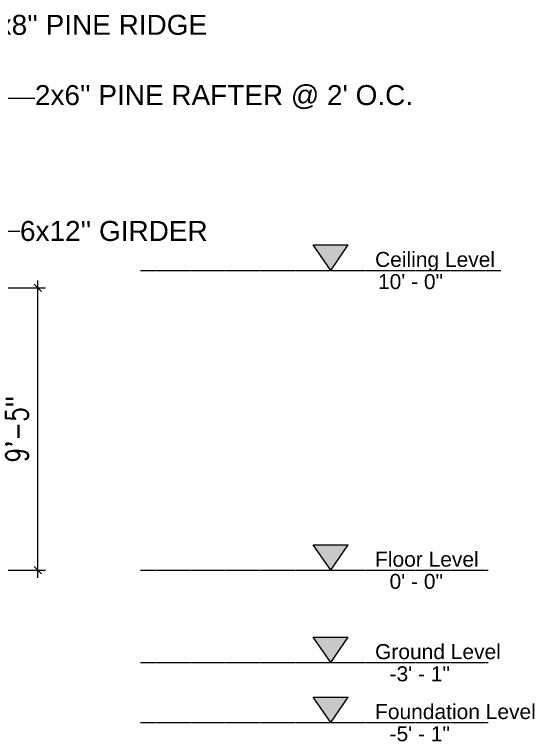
# Model space of a CAD drawing. Header units: inches. Extents: x -562 to 8953, y -6490 to -2066.
# Drawn here: x 2343.4 to 2547.3, y -4230.4 to -3939.4 of the extents above; entities that cross this region are included whole.
import ezdxf
from ezdxf import colors
from ezdxf.entities.mleader import LeaderData, LeaderLine
from ezdxf.math import Vec2, Vec3

# ---------------------------------------------------------------- set-up
doc = ezdxf.new("R2010")
doc.units = ezdxf.units.IN
doc.header["$MEASUREMENT"] = 0
doc.linetypes.add('Grid Line 1_2_', pattern=[0.875, 0.5, -0.125, 0.125, -0.125])
doc.layers.add('A-FLOR-LEVL', color=18, linetype='Continuous', lineweight=9)
doc.styles.add('Arch-Dim', font='romans.shx', dxfattribs={"width": 0.75})
doc.styles.add('Arial', font='arial.ttf', dxfattribs={"height": 6})
doc.dimstyles.new('Aec-Arch-I-48', dxfattribs={"dimscale": 48, "dimtxt": 0.1875, "dimasz": 0.0625, "dimexe": 0.0625, "dimexo": 0.25, "dimgap": 0.0625, "dimtad": 1, "dimdec": 1, "dimzin": 3, "dimdsep": 46, "dimlunit": 4, "dimtxsty": 'Arch-Dim', "dimblk": 'ARCHTICK', "dimcen": 0.09375, "dimdle": 0.0625, "dimclrd": 1, "dimclre": 1, "dimclrt": 1, "dimazin": 2, "dimtfac": 1, "dimtdec": 1, "dimtix": 1, "dimtmove": 1, "dimatfit": 2, "dimfxl": 1, "dimtolj": 1, "dimtzin": 0, "dimlwd": 5, "dimlwe": 5, "dimarcsym": 0})

# ---------------------------------------------------------------- blocks, each defined once
blk = doc.blocks.new('_ArchTick')
at = {"color": 0, "linetype": 'ByBlock', "lineweight": 100, "const_width": 0.15}
blk.add_lwpolyline([(-0.5, -0.5), (0.5, 0.5)], dxfattribs=at)
blk = doc.blocks.new('*D235')
at = {"color": 1, "linetype": 'Continuous', "lineweight": 5, "transparency": 16777216}
for p, q in [((2352.68, -4164.87), (2352.68, -4045.87)), ((2322.45, -4048.87), (2355.68, -4048.87)), ((2322.45, -4161.87), (2355.68, -4161.87))]:
    blk.add_line(p, q, dxfattribs=at)
at = {"layer": 'Defpoints', "color": 0, "transparency": 16777216}
for p in [(2310.45, -4048.87), (2352.68, -4048.87), (2310.45, -4161.87)]:
    blk.add_point(p, dxfattribs=at)
at = {"color": 1, "lineweight": 5, "transparency": 16777216, "xscale": 3, "yscale": 3, "zscale": 3}
for p, rotation in [((2352.68, -4048.87), 90), ((2352.68, -4161.87), 270)]:
    blk.add_blockref('_ArchTick', p, dxfattribs=dict(at, rotation=rotation))
at = {"color": 1, "transparency": 16777216, "insert": (2344.32, -4105.37), "char_height": 9, "attachment_point": 5, "rotation": 90, "style": 'Arch-Dim'}
blk.add_mtext('\\A1;9\'-5"', dxfattribs=at)

msp = doc.modelspace()

# ---------------------------------------------------------------- hatches: boundary and pattern name
h = msp.add_hatch(color=256)
h.dxf.hatch_style = 1
h.paths.add_polyline_path([(2469.84, -4041.87), (2476.84, -4031.68), (2462.84, -4031.68)])
h = msp.add_hatch(color=256)
h.dxf.hatch_style = 1
h.paths.add_polyline_path([(2469.84, -4161.87), (2476.84, -4151.68), (2462.84, -4151.68)])
h = msp.add_hatch(color=256)
h.dxf.hatch_style = 1
h.paths.add_polyline_path([(2469.84, -4198.87), (2476.84, -4188.68), (2462.84, -4188.68)])
h = msp.add_hatch(color=256)
h.dxf.hatch_style = 1
h.paths.add_polyline_path([(2469.84, -4222.87), (2476.84, -4212.68), (2462.84, -4212.68)])

# ---------------------------------------------------------------- linework, layer by layer
for p, q in [((2462.84, -4031.68), (2476.84, -4031.68)), ((2469.84, -4041.87), (2462.84, -4031.68)), ((2469.84, -4041.87), (2476.84, -4031.68)), ((2462.84, -4151.68), (2476.84, -4151.68)), ((2469.84, -4161.87), (2462.84, -4151.68)), ((2469.84, -4161.87), (2476.84, -4151.68)), ((2462.84, -4188.68), (2476.84, -4188.68)), ((2469.84, -4198.87), (2462.84, -4188.68)), ((2469.84, -4198.87), (2476.84, -4188.68)), ((2462.84, -4212.68), (2476.84, -4212.68)), ((2469.84, -4222.87), (2462.84, -4212.68)), ((2469.84, -4222.87), (2476.84, -4212.68))]:
    msp.add_line(p, q)
at = {"layer": 'A-FLOR-LEVL', "linetype": 'Grid Line 1_2_'}
for p, q in [((2393.8, -4041.87), (2537.84, -4041.87)), ((2393.8, -4161.87), (2532.84, -4161.87)), ((2393.8, -4198.87), (2532.84, -4198.87)), ((2393.8, -4222.87), (2532.84, -4222.87))]:
    msp.add_line(p, q, dxfattribs=at)

# ---------------------------------------------------------------- texts
at = {"layer": 'A-FLOR-LEVL', "char_height": 6, "attachment_point": 1, "style": 'Arial'}
for s, insert, width in [('Ceiling Level', (2487.56, -4034.47), 49.1055), ('10\' - 0"', (2488.73, -4043.35), 31.512), ('Floor Level', (2487.56, -4154.47), 49.1055), ('0\' - 0"', (2493.36, -4163.35), 25.9065), ('Ground Level', (2487.56, -4191.47), 56.8797), ('-3\' - 1"', (2493.36, -4200.35), 25.9065), ('Foundation Level', (2487.56, -4215.47), 70.7009), ('-5\' - 1"', (2493.36, -4224.35), 25.9065)]:
    msp.add_mtext(s, dxfattribs=dict(at, insert=insert, width=width))

# ---------------------------------------------------------------- dimensions: what is measured, and where the dimension line sits
dim = msp.add_linear_dim(base=(2352.68, -4048.87), p1=(2310.45, -4161.87), p2=(2310.45, -4048.87), angle=90, dimstyle='Aec-Arch-I-48')
dim.commit()
dim.dimension.update_dxf_attribs({"geometry": '*D235', "text_midpoint": (2344.32, -4105.37)})

# ---------------------------------------------------------------- leaders
ml = msp.add_multileader_mtext('Standard')
ml.set_content("{\\fArial|b0|i0|c0|p34;2x8'' PINE RIDGE}", color=256)
ml.set_leader_properties()
ml.build(insert=Vec2(0, 0))
ml.multileader.update_dxf_attribs({"text_right_attachment_type": 6, "dogleg_length": 10, "arrow_head_size": 8})
ctx = ml.context
ctx.base_point, ctx.char_height, ctx.arrow_head_size, ctx.landing_gap_size, ctx.plane_origin = Vec3(2330.32, -3943.64), 8, 8, 0.09, Vec3(2295.33, -3960.48)
ctx.right_attachment = 6
notes = []
notes.append((ctx, [(0, (1, 1, 0), (2320.32, -3943.64), (1, 0), 10, [(0, [(2294.04, -3960.48)], 0, [])])]))
ctx.mtext.insert, ctx.mtext.flow_direction = Vec3(2330.41, -3939.57), 5
ml = msp.add_multileader_mtext('Standard')
ml.set_content("{\\fArial|b0|i0|c0|p34;2x6'' PINE RAFTER @ 2' O.C.}", color=256)
ml.set_leader_properties()
ml.build(insert=Vec2(0, 0))
ml.multileader.update_dxf_attribs({"text_right_attachment_type": 6, "dogleg_length": 10, "arrow_head_size": 8})
ctx = ml.context
ctx.base_point, ctx.char_height, ctx.arrow_head_size, ctx.landing_gap_size, ctx.plane_origin = Vec3(2351.42, -3972.87), 8, 8, 0.09, Vec3(2284.45, -3989.72)
ctx.right_attachment = 6
notes.append((ctx, [(0, (1, 1, 0), (2309.44, -3972.87), (1, 0), 41.98, [(0, [(2283.16, -3989.72)], 0, [])])]))
ctx.mtext.insert, ctx.mtext.flow_direction = Vec3(2351.51, -3967.69), 5
ml = msp.add_multileader_mtext('Standard')
ml.set_content("{\\fArial|b0|i0|c0|p34;6x12'' GIRDER}", color=256)
ml.set_leader_properties()
ml.build(insert=Vec2(0, 0))
ml.multileader.update_dxf_attribs({"text_right_attachment_type": 6, "dogleg_length": 10, "arrow_head_size": 8})
ctx = ml.context
ctx.base_point, ctx.char_height, ctx.arrow_head_size, ctx.landing_gap_size, ctx.plane_origin = Vec3(2345.45, -4026.15), 8, 8, 0.09, Vec3(2310.45, -4043)
ctx.right_attachment = 6
notes.append((ctx, [(0, (1, 1, 0), (2335.45, -4026.15), (1, 0), 10, [(0, [(2309.16, -4043)], 0, [])])]))
ctx.mtext.insert, ctx.mtext.flow_direction = Vec3(2345.54, -4022.08), 5
for ctx, leaders in notes:
    for number, flags, end, landing, length, lines in leaders:
        leader = LeaderData()
        leader.index, (leader.has_last_leader_line, leader.has_dogleg_vector, leader.attachment_direction) = number, flags
        leader.last_leader_point, leader.dogleg_vector, leader.dogleg_length = Vec3(end), Vec3(landing), length
        for number, points, colour, breaks in lines:
            line = LeaderLine()
            line.index, line.vertices, line.color, line.breaks = number, Vec3.list(points), colors.encode_raw_color(colour), breaks
            leader.lines.append(line)
        ctx.leaders.append(leader)

doc.saveas('drawing.dxf')
